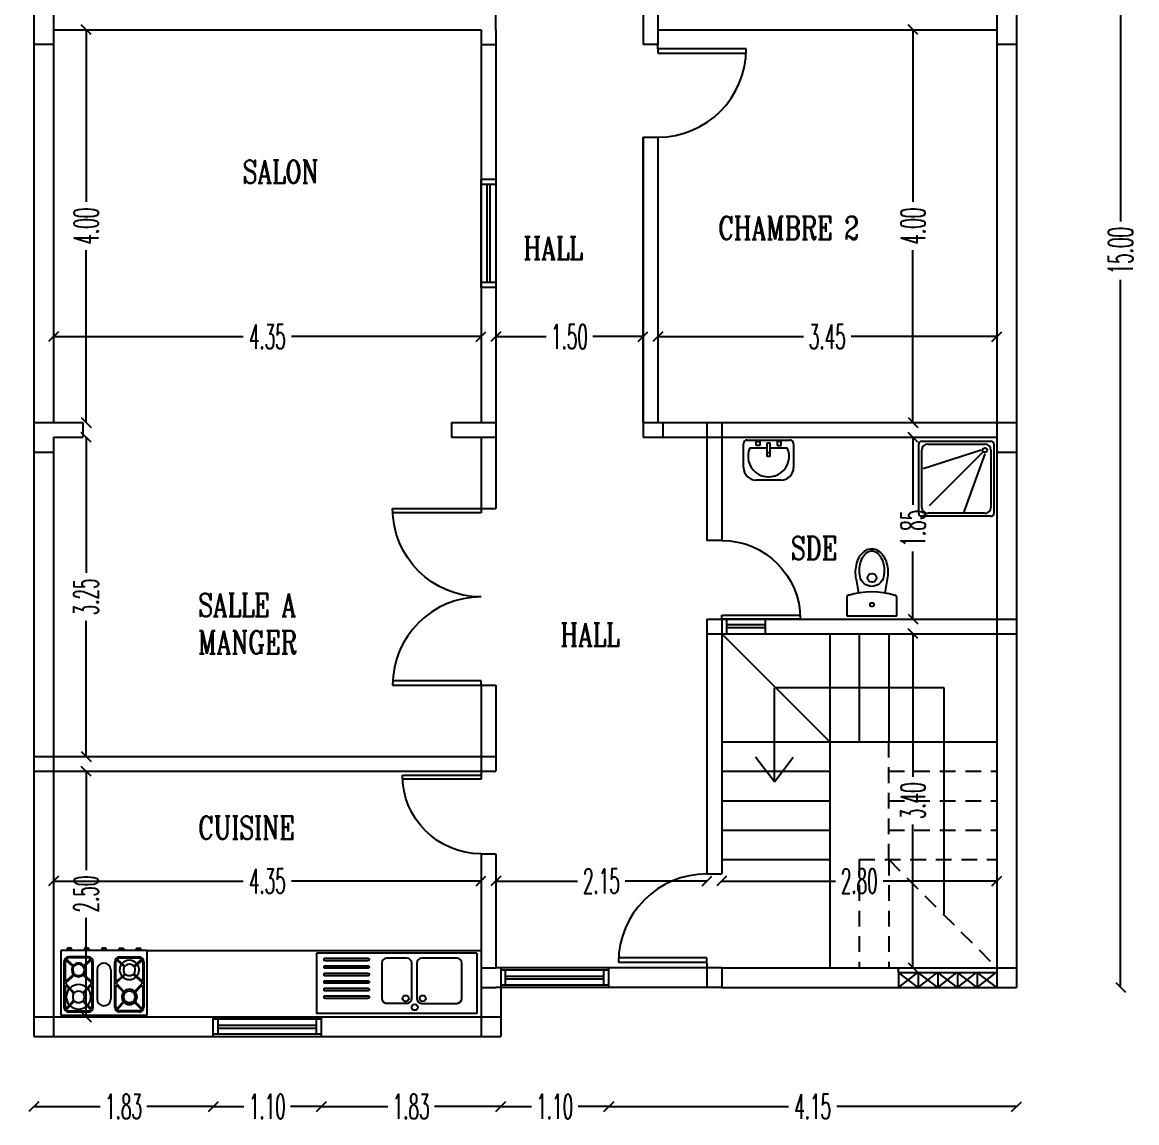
# Model space of a CAD drawing. Extents: x -110 to 3211, y -163 to 893.
# Drawn here: x 162.43 to 173.77, y 26.7 to 37.91 of the extents above; entities that cross this region are included whole.
import ezdxf

# ---------------------------------------------------------------- set-up
doc = ezdxf.new("R2010")
doc.units = 0
doc.header["$LTSCALE"] = 0.8
doc.header["$MEASUREMENT"] = 0
doc.linetypes.add('DASHED', pattern=[0.75, 0.5, -0.25])
doc.layers.get('0').update_dxf_attribs({"color": 5, "linetype": 'CONTINUOUS'})
doc.layers.get('DEFPOINTS').update_dxf_attribs({"linetype": 'CONTINUOUS'})
for name, color, linetype in [('DOOR', 3, 'CONTINUOUS'), ('DRAIN', 2, 'CONTINUOUS'), ('PIPE', 50, 'CONTINUOUS'), ('STR', 5, 'CONTINUOUS'), ('TEXT', 200, 'CONTINUOUS'), ('WALL', 6, 'CONTINUOUS'), ('WIN-PLN', 5, 'CONTINUOUS')]:
    doc.layers.add(name, color=color, linetype=linetype)
doc.styles.add('AYMAN-S', font='romant.shx', dxfattribs={"width": 0.7, "height": 0.15})
doc.styles.add('AYMOONY', font='romant.shx', dxfattribs={"width": 0.5})
doc.styles.add('ROMANT', font='ROMANC.SHX', dxfattribs={"width": 0.75})
doc.dimstyles.new('AYMAN-SIT', dxfattribs={"dimtxt": 0.25, "dimasz": 0.08, "dimexe": 0.18, "dimexo": 0.06, "dimgap": 0.05, "dimtad": 0, "dimzin": 1, "dimdsep": 46, "dimtxsty": 'AYMAN-S', "dimblk1": 'OBLIQUE', "dimblk2": 'OBLIQUE', "dimsah": 1, "dimcen": 0.09, "dimse1": 1, "dimse2": 1, "dimclrd": 256, "dimclre": 256, "dimclrt": 200, "dimadec": 0, "dimazin": 0, "dimtfac": 1, "dimtdec": 4, "dimtix": 1, "dimtmove": 0, "dimatfit": 3, "dimldrblk": 'OBLIQUE', "dimfxl": 1, "dimtolj": 1, "dimtzin": 0, "dimarcsym": 0})

# ---------------------------------------------------------------- blocks, each defined once
blk = doc.blocks.new('_OBLIQUE')
at = {"color": 0, "linetype": 'ByBlock'}
blk.add_line((-0.5, -0.5), (0.5, 0.5), dxfattribs=at)
blk = doc.blocks.new('*D141')
at = {"layer": 'DEFPOINTS', "color": 0, "ltscale": 0.8, "transparency": 16777216}
for p in [(162.746, 30.432), (167.097, 30.432), (162.746, 29.164)]:
    blk.add_point(p, dxfattribs=at)
at = {"layer": 'PIPE', "color": 7, "lineweight": -2, "ltscale": 0.8, "transparency": 16777216}
for p, q in [((162.746, 29.164), (164.675, 29.164)), ((167.097, 29.164), (165.168, 29.164))]:
    blk.add_line(p, q, dxfattribs=at)
at = {"layer": 'PIPE', "color": 7, "lineweight": -2, "ltscale": 0.8, "transparency": 16777216, "xscale": 0.1, "yscale": 0.1, "zscale": 0.1, "rotation": 180}
blk.add_blockref('_OBLIQUE', (162.746, 29.164), dxfattribs=at)
at = {"layer": 'PIPE', "color": 7, "lineweight": -2, "ltscale": 0.8, "transparency": 16777216, "xscale": 0.1, "yscale": 0.1, "zscale": 0.1}
blk.add_blockref('_OBLIQUE', (167.097, 29.164), dxfattribs=at)
at = {"layer": 'PIPE', "color": 7, "ltscale": 0.8, "transparency": 16777216, "insert": (164.922, 29.164), "char_height": 0.25, "attachment_point": 5, "style": 'AYMOONY'}
blk.add_mtext('\\A1;4.35', dxfattribs=at)
blk = doc.blocks.new('*D142')
at = {"layer": 'DEFPOINTS', "color": 0, "ltscale": 0.8, "transparency": 16777216}
for p in [(162.696, 30.282), (163.078, 30.282), (162.696, 27.782)]:
    blk.add_point(p, dxfattribs=at)
at = {"layer": 'PIPE', "color": 7, "lineweight": -2, "ltscale": 0.8, "transparency": 16777216}
for p, q in [((163.078, 30.282), (163.078, 29.276)), ((163.078, 27.782), (163.078, 28.789))]:
    blk.add_line(p, q, dxfattribs=at)
at = {"layer": 'PIPE', "color": 7, "lineweight": -2, "ltscale": 0.8, "transparency": 16777216, "xscale": 0.1, "yscale": 0.1, "zscale": 0.1}
for p, rotation in [((163.078, 30.282), 90), ((163.078, 27.782), 270)]:
    blk.add_blockref('_OBLIQUE', p, dxfattribs=dict(at, rotation=rotation))
at = {"layer": 'PIPE', "color": 7, "ltscale": 0.8, "transparency": 16777216, "insert": (163.078, 29.032), "char_height": 0.25, "attachment_point": 5, "rotation": 90, "style": 'AYMOONY'}
blk.add_mtext('\\A1;2.50', dxfattribs=at)
blk = doc.blocks.new('*D144')
at = {"layer": 'DEFPOINTS', "color": 0, "ltscale": 0.8, "transparency": 16777216}
for p in [(172.546, 43.695), (162.546, 29.257), (172.546, 29.257)]:
    blk.add_point(p, dxfattribs=at)
at = {"layer": 'PIPE', "color": 7, "lineweight": -2, "ltscale": 0.8, "transparency": 16777216}
for p, q in [((162.546, 43.695), (167.249, 43.695)), ((172.546, 43.695), (167.843, 43.695))]:
    blk.add_line(p, q, dxfattribs=at)
at = {"layer": 'PIPE', "color": 7, "lineweight": -2, "ltscale": 0.8, "transparency": 16777216, "xscale": 0.1, "yscale": 0.1, "zscale": 0.1, "rotation": 180}
blk.add_blockref('_OBLIQUE', (162.546, 43.695), dxfattribs=at)
at = {"layer": 'PIPE', "color": 7, "lineweight": -2, "ltscale": 0.8, "transparency": 16777216, "xscale": 0.1, "yscale": 0.1, "zscale": 0.1}
blk.add_blockref('_OBLIQUE', (172.546, 43.695), dxfattribs=at)
at = {"layer": 'PIPE', "color": 7, "ltscale": 0.8, "transparency": 16777216, "insert": (167.546, 43.695), "char_height": 0.25, "attachment_point": 5, "style": 'AYMOONY'}
blk.add_mtext('\\A1;10.00', dxfattribs=at)
blk = doc.blocks.new('D')
at = {"layer": 'DOOR', "color": 3}
for p, q in [((0, 1), (0, 0)), ((0.05, 0), (0.05, 0.999)), ((0, 0), (0.05, 0))]:
    blk.add_line(p, q, dxfattribs=at)
blk.add_arc((0, 0), 1, 0, 90, dxfattribs=at)
blk = doc.blocks.new('*D145')
at = {"layer": 'DEFPOINTS', "color": 0, "ltscale": 0.8, "transparency": 16777216}
for p in [(163.078, 37.832), (163.078, 37.832), (163.078, 33.832)]:
    blk.add_point(p, dxfattribs=at)
at = {"layer": 'PIPE', "color": 7, "lineweight": -2, "ltscale": 0.8, "transparency": 16777216}
for p, q in [((163.078, 37.832), (163.078, 36.079)), ((163.078, 33.832), (163.078, 35.586))]:
    blk.add_line(p, q, dxfattribs=at)
at = {"layer": 'PIPE', "color": 7, "lineweight": -2, "ltscale": 0.8, "transparency": 16777216, "xscale": 0.1, "yscale": 0.1, "zscale": 0.1}
for p, rotation in [((163.078, 37.832), 90), ((163.078, 33.832), 270)]:
    blk.add_blockref('_OBLIQUE', p, dxfattribs=dict(at, rotation=rotation))
at = {"layer": 'PIPE', "color": 7, "ltscale": 0.8, "transparency": 16777216, "insert": (163.078, 35.832), "char_height": 0.25, "attachment_point": 5, "rotation": 90, "style": 'AYMOONY'}
blk.add_mtext('\\A1;4.00', dxfattribs=at)
blk = doc.blocks.new('*D146')
at = {"layer": 'DEFPOINTS', "color": 0, "ltscale": 0.8, "transparency": 16777216}
for p in [(168.896, 35.085), (172.346, 35.085), (172.346, 34.707)]:
    blk.add_point(p, dxfattribs=at)
at = {"layer": 'PIPE', "color": 7, "lineweight": -2, "ltscale": 0.8, "transparency": 16777216}
for p, q in [((168.896, 34.707), (170.378, 34.707)), ((172.346, 34.707), (170.865, 34.707))]:
    blk.add_line(p, q, dxfattribs=at)
at = {"layer": 'PIPE', "color": 7, "lineweight": -2, "ltscale": 0.8, "transparency": 16777216, "xscale": 0.1, "yscale": 0.1, "zscale": 0.1, "rotation": 180}
blk.add_blockref('_OBLIQUE', (168.896, 34.707), dxfattribs=at)
at = {"layer": 'PIPE', "color": 7, "lineweight": -2, "ltscale": 0.8, "transparency": 16777216, "xscale": 0.1, "yscale": 0.1, "zscale": 0.1}
blk.add_blockref('_OBLIQUE', (172.346, 34.707), dxfattribs=at)
at = {"layer": 'PIPE', "color": 7, "ltscale": 0.8, "transparency": 16777216, "insert": (170.621, 34.707), "char_height": 0.25, "attachment_point": 5, "style": 'AYMOONY'}
blk.add_mtext('\\A1;3.45', dxfattribs=at)
blk = doc.blocks.new('*D147')
at = {"layer": 'DEFPOINTS', "color": 0, "ltscale": 0.8, "transparency": 16777216}
for p in [(171.493, 37.832), (172.346, 37.832), (172.396, 33.832)]:
    blk.add_point(p, dxfattribs=at)
at = {"layer": 'PIPE', "color": 7, "lineweight": -2, "ltscale": 0.8, "transparency": 16777216}
for p, q in [((171.493, 37.832), (171.493, 36.079)), ((171.493, 33.832), (171.493, 35.586))]:
    blk.add_line(p, q, dxfattribs=at)
at = {"layer": 'PIPE', "color": 7, "lineweight": -2, "ltscale": 0.8, "transparency": 16777216, "xscale": 0.1, "yscale": 0.1, "zscale": 0.1}
for p, rotation in [((171.493, 37.832), 90), ((171.493, 33.832), 270)]:
    blk.add_blockref('_OBLIQUE', p, dxfattribs=dict(at, rotation=rotation))
at = {"layer": 'PIPE', "color": 7, "ltscale": 0.8, "transparency": 16777216, "insert": (171.493, 35.832), "char_height": 0.25, "attachment_point": 5, "rotation": 90, "style": 'AYMOONY'}
blk.add_mtext('\\A1;4.00', dxfattribs=at)
blk = doc.blocks.new('*D149')
at = {"layer": 'DEFPOINTS', "color": 0, "ltscale": 0.8, "transparency": 16777216}
for p in [(167.247, 34.707), (167.247, 34.707), (168.746, 34.707)]:
    blk.add_point(p, dxfattribs=at)
at = {"layer": 'PIPE', "color": 7, "lineweight": -2, "ltscale": 0.8, "transparency": 16777216}
for p, q in [((167.247, 34.707), (167.759, 34.707)), ((168.746, 34.707), (168.234, 34.707))]:
    blk.add_line(p, q, dxfattribs=at)
at = {"layer": 'PIPE', "color": 7, "lineweight": -2, "ltscale": 0.8, "transparency": 16777216, "xscale": 0.1, "yscale": 0.1, "zscale": 0.1, "rotation": 180}
blk.add_blockref('_OBLIQUE', (167.247, 34.707), dxfattribs=at)
at = {"layer": 'PIPE', "color": 7, "lineweight": -2, "ltscale": 0.8, "transparency": 16777216, "xscale": 0.1, "yscale": 0.1, "zscale": 0.1}
blk.add_blockref('_OBLIQUE', (168.746, 34.707), dxfattribs=at)
at = {"layer": 'PIPE', "color": 7, "ltscale": 0.8, "transparency": 16777216, "insert": (167.997, 34.707), "char_height": 0.25, "attachment_point": 5, "style": 'AYMOONY'}
blk.add_mtext('\\A1;1.50', dxfattribs=at)
blk = doc.blocks.new('*D151')
at = {"layer": 'DEFPOINTS', "color": 0, "ltscale": 0.8, "transparency": 16777216}
for p in [(162.746, 34.707), (162.746, 34.707), (167.097, 34.707)]:
    blk.add_point(p, dxfattribs=at)
at = {"layer": 'PIPE', "color": 7, "lineweight": -2, "ltscale": 0.8, "transparency": 16777216}
for p, q in [((162.746, 34.707), (164.675, 34.707)), ((167.097, 34.707), (165.168, 34.707))]:
    blk.add_line(p, q, dxfattribs=at)
at = {"layer": 'PIPE', "color": 7, "lineweight": -2, "ltscale": 0.8, "transparency": 16777216, "xscale": 0.1, "yscale": 0.1, "zscale": 0.1, "rotation": 180}
blk.add_blockref('_OBLIQUE', (162.746, 34.707), dxfattribs=at)
at = {"layer": 'PIPE', "color": 7, "lineweight": -2, "ltscale": 0.8, "transparency": 16777216, "xscale": 0.1, "yscale": 0.1, "zscale": 0.1}
blk.add_blockref('_OBLIQUE', (167.097, 34.707), dxfattribs=at)
at = {"layer": 'PIPE', "color": 7, "ltscale": 0.8, "transparency": 16777216, "insert": (164.922, 34.707), "char_height": 0.25, "attachment_point": 5, "style": 'AYMOONY'}
blk.add_mtext('\\A1;4.35', dxfattribs=at)
blk = doc.blocks.new('*D152')
at = {"layer": 'DEFPOINTS', "color": 0, "ltscale": 0.8, "transparency": 16777216}
for p in [(171.48, 33.682), (171.493, 31.832), (171.541, 31.832)]:
    blk.add_point(p, dxfattribs=at)
at = {"layer": 'PIPE', "color": 7, "lineweight": -2, "ltscale": 0.8, "transparency": 16777216}
for p, q in [((171.493, 33.682), (171.493, 32.995)), ((171.493, 31.832), (171.493, 32.52))]:
    blk.add_line(p, q, dxfattribs=at)
at = {"layer": 'PIPE', "color": 7, "lineweight": -2, "ltscale": 0.8, "transparency": 16777216, "xscale": 0.1, "yscale": 0.1, "zscale": 0.1}
for p, rotation in [((171.493, 33.682), 90), ((171.493, 31.832), 270)]:
    blk.add_blockref('_OBLIQUE', p, dxfattribs=dict(at, rotation=rotation))
at = {"layer": 'PIPE', "color": 7, "ltscale": 0.8, "transparency": 16777216, "insert": (171.493, 32.757), "char_height": 0.25, "attachment_point": 5, "rotation": 90, "style": 'AYMOONY'}
blk.add_mtext('\\A1;1.85', dxfattribs=at)
blk = doc.blocks.new('*D153')
at = {"layer": 'DEFPOINTS', "color": 0, "ltscale": 0.8, "transparency": 16777216}
for p in [(167.247, 29.164), (169.396, 29.164), (169.396, 29.164)]:
    blk.add_point(p, dxfattribs=at)
at = {"layer": 'PIPE', "color": 7, "lineweight": -2, "ltscale": 0.8, "transparency": 16777216}
for p, q in [((167.247, 29.164), (168.078, 29.164)), ((169.396, 29.164), (168.565, 29.164))]:
    blk.add_line(p, q, dxfattribs=at)
at = {"layer": 'PIPE', "color": 7, "lineweight": -2, "ltscale": 0.8, "transparency": 16777216, "xscale": 0.1, "yscale": 0.1, "zscale": 0.1, "rotation": 180}
blk.add_blockref('_OBLIQUE', (167.247, 29.164), dxfattribs=at)
at = {"layer": 'PIPE', "color": 7, "lineweight": -2, "ltscale": 0.8, "transparency": 16777216, "xscale": 0.1, "yscale": 0.1, "zscale": 0.1}
blk.add_blockref('_OBLIQUE', (169.396, 29.164), dxfattribs=at)
at = {"layer": 'PIPE', "color": 7, "ltscale": 0.8, "transparency": 16777216, "insert": (168.322, 29.164), "char_height": 0.25, "attachment_point": 5, "style": 'AYMOONY'}
blk.add_mtext('\\A1;2.15', dxfattribs=at)
blk = doc.blocks.new('*D155')
at = {"layer": 'DEFPOINTS', "color": 0, "ltscale": 0.8, "transparency": 16777216}
for p in [(162.746, 33.682), (162.746, 30.432), (163.078, 30.432)]:
    blk.add_point(p, dxfattribs=at)
at = {"layer": 'PIPE', "color": 7, "lineweight": -2, "ltscale": 0.8, "transparency": 16777216}
for p, q in [((163.078, 33.682), (163.078, 32.301)), ((163.078, 30.432), (163.078, 31.814))]:
    blk.add_line(p, q, dxfattribs=at)
at = {"layer": 'PIPE', "color": 7, "lineweight": -2, "ltscale": 0.8, "transparency": 16777216, "xscale": 0.1, "yscale": 0.1, "zscale": 0.1}
for p, rotation in [((163.078, 33.682), 90), ((163.078, 30.432), 270)]:
    blk.add_blockref('_OBLIQUE', p, dxfattribs=dict(at, rotation=rotation))
at = {"layer": 'PIPE', "color": 7, "ltscale": 0.8, "transparency": 16777216, "insert": (163.078, 32.057), "char_height": 0.25, "attachment_point": 5, "rotation": 90, "style": 'AYMOONY'}
blk.add_mtext('\\A1;3.25', dxfattribs=at)
blk = doc.blocks.new('*D156')
at = {"layer": 'DEFPOINTS', "color": 0, "ltscale": 0.8, "transparency": 16777216}
for p in [(171.246, 31.682), (171.493, 31.682), (171.246, 28.282)]:
    blk.add_point(p, dxfattribs=at)
at = {"layer": 'PIPE', "color": 7, "lineweight": -2, "ltscale": 0.8, "transparency": 16777216}
for p, q in [((171.493, 31.682), (171.493, 30.226)), ((171.493, 28.282), (171.493, 29.739))]:
    blk.add_line(p, q, dxfattribs=at)
at = {"layer": 'PIPE', "color": 7, "lineweight": -2, "ltscale": 0.8, "transparency": 16777216, "xscale": 0.1, "yscale": 0.1, "zscale": 0.1}
for p, rotation in [((171.493, 31.682), 90), ((171.493, 28.282), 270)]:
    blk.add_blockref('_OBLIQUE', p, dxfattribs=dict(at, rotation=rotation))
at = {"layer": 'PIPE', "color": 7, "ltscale": 0.8, "transparency": 16777216, "insert": (171.493, 29.982), "char_height": 0.25, "attachment_point": 5, "rotation": 90, "style": 'AYMOONY'}
blk.add_mtext('\\A1;3.40', dxfattribs=at)
blk = doc.blocks.new('*D157')
at = {"layer": 'DEFPOINTS', "color": 0, "ltscale": 0.8, "transparency": 16777216}
for p in [(169.546, 29.237), (172.346, 29.237), (172.346, 29.164)]:
    blk.add_point(p, dxfattribs=at)
at = {"layer": 'PIPE', "color": 7, "lineweight": -2, "ltscale": 0.8, "transparency": 16777216}
for p, q in [((169.546, 29.164), (170.703, 29.164)), ((172.346, 29.164), (171.19, 29.164))]:
    blk.add_line(p, q, dxfattribs=at)
at = {"layer": 'PIPE', "color": 7, "lineweight": -2, "ltscale": 0.8, "transparency": 16777216, "xscale": 0.1, "yscale": 0.1, "zscale": 0.1, "rotation": 180}
blk.add_blockref('_OBLIQUE', (169.546, 29.164), dxfattribs=at)
at = {"layer": 'PIPE', "color": 7, "lineweight": -2, "ltscale": 0.8, "transparency": 16777216, "xscale": 0.1, "yscale": 0.1, "zscale": 0.1}
blk.add_blockref('_OBLIQUE', (172.346, 29.164), dxfattribs=at)
at = {"layer": 'PIPE', "color": 7, "ltscale": 0.8, "transparency": 16777216, "insert": (170.946, 29.164), "char_height": 0.25, "attachment_point": 5, "style": 'AYMOONY'}
blk.add_mtext('\\A1;2.80', dxfattribs=at)
blk = doc.blocks.new('*D159')
at = {"layer": 'DEFPOINTS', "color": 0, "ltscale": 0.8, "transparency": 16777216}
for p in [(162.546, 27.582), (164.372, 27.582), (164.372, 26.868)]:
    blk.add_point(p, dxfattribs=at)
at = {"layer": 'PIPE', "color": 7, "lineweight": -2, "ltscale": 0.8, "transparency": 16777216}
for p, q in [((162.546, 26.868), (163.222, 26.868)), ((164.372, 26.868), (163.697, 26.868))]:
    blk.add_line(p, q, dxfattribs=at)
at = {"layer": 'PIPE', "color": 7, "lineweight": -2, "ltscale": 0.8, "transparency": 16777216, "xscale": 0.1, "yscale": 0.1, "zscale": 0.1, "rotation": 180}
blk.add_blockref('_OBLIQUE', (162.546, 26.868), dxfattribs=at)
at = {"layer": 'PIPE', "color": 7, "lineweight": -2, "ltscale": 0.8, "transparency": 16777216, "xscale": 0.1, "yscale": 0.1, "zscale": 0.1}
blk.add_blockref('_OBLIQUE', (164.372, 26.868), dxfattribs=at)
at = {"layer": 'PIPE', "color": 7, "ltscale": 0.8, "transparency": 16777216, "insert": (163.459, 26.868), "char_height": 0.25, "attachment_point": 5, "style": 'AYMOONY'}
blk.add_mtext('\\A1;1.83', dxfattribs=at)
blk = doc.blocks.new('*D160')
at = {"layer": 'DEFPOINTS', "color": 0, "ltscale": 0.8, "transparency": 16777216}
for p in [(164.372, 27.582), (165.472, 27.582), (165.472, 26.868)]:
    blk.add_point(p, dxfattribs=at)
at = {"layer": 'PIPE', "color": 7, "lineweight": -2, "ltscale": 0.8, "transparency": 16777216}
for p, q in [((164.372, 26.868), (164.684, 26.868)), ((165.472, 26.868), (165.159, 26.868))]:
    blk.add_line(p, q, dxfattribs=at)
at = {"layer": 'PIPE', "color": 7, "lineweight": -2, "ltscale": 0.8, "transparency": 16777216, "xscale": 0.1, "yscale": 0.1, "zscale": 0.1, "rotation": 180}
blk.add_blockref('_OBLIQUE', (164.372, 26.868), dxfattribs=at)
at = {"layer": 'PIPE', "color": 7, "lineweight": -2, "ltscale": 0.8, "transparency": 16777216, "xscale": 0.1, "yscale": 0.1, "zscale": 0.1}
blk.add_blockref('_OBLIQUE', (165.472, 26.868), dxfattribs=at)
at = {"layer": 'PIPE', "color": 7, "ltscale": 0.8, "transparency": 16777216, "insert": (164.922, 26.868), "char_height": 0.25, "attachment_point": 5, "style": 'AYMOONY'}
blk.add_mtext('\\A1;1.10', dxfattribs=at)
blk = doc.blocks.new('*D161')
at = {"layer": 'DEFPOINTS', "color": 0, "ltscale": 0.8, "transparency": 16777216}
for p in [(165.472, 27.582), (167.297, 27.582), (167.297, 26.868)]:
    blk.add_point(p, dxfattribs=at)
at = {"layer": 'PIPE', "color": 7, "lineweight": -2, "ltscale": 0.8, "transparency": 16777216}
for p, q in [((165.472, 26.868), (166.147, 26.868)), ((167.297, 26.868), (166.622, 26.868))]:
    blk.add_line(p, q, dxfattribs=at)
at = {"layer": 'PIPE', "color": 7, "lineweight": -2, "ltscale": 0.8, "transparency": 16777216, "xscale": 0.1, "yscale": 0.1, "zscale": 0.1, "rotation": 180}
blk.add_blockref('_OBLIQUE', (165.472, 26.868), dxfattribs=at)
at = {"layer": 'PIPE', "color": 7, "lineweight": -2, "ltscale": 0.8, "transparency": 16777216, "xscale": 0.1, "yscale": 0.1, "zscale": 0.1}
blk.add_blockref('_OBLIQUE', (167.297, 26.868), dxfattribs=at)
at = {"layer": 'PIPE', "color": 7, "ltscale": 0.8, "transparency": 16777216, "insert": (166.385, 26.868), "char_height": 0.25, "attachment_point": 5, "style": 'AYMOONY'}
blk.add_mtext('\\A1;1.83', dxfattribs=at)
blk = doc.blocks.new('*D162')
at = {"layer": 'DEFPOINTS', "color": 0, "ltscale": 0.8, "transparency": 16777216}
for p in [(168.397, 28.082), (167.297, 27.582), (168.397, 26.868)]:
    blk.add_point(p, dxfattribs=at)
at = {"layer": 'PIPE', "color": 7, "lineweight": -2, "ltscale": 0.8, "transparency": 16777216}
for p, q in [((167.297, 26.868), (167.61, 26.868)), ((168.397, 26.868), (168.085, 26.868))]:
    blk.add_line(p, q, dxfattribs=at)
at = {"layer": 'PIPE', "color": 7, "lineweight": -2, "ltscale": 0.8, "transparency": 16777216, "xscale": 0.1, "yscale": 0.1, "zscale": 0.1, "rotation": 180}
blk.add_blockref('_OBLIQUE', (167.297, 26.868), dxfattribs=at)
at = {"layer": 'PIPE', "color": 7, "lineweight": -2, "ltscale": 0.8, "transparency": 16777216, "xscale": 0.1, "yscale": 0.1, "zscale": 0.1}
blk.add_blockref('_OBLIQUE', (168.397, 26.868), dxfattribs=at)
at = {"layer": 'PIPE', "color": 7, "ltscale": 0.8, "transparency": 16777216, "insert": (167.847, 26.868), "char_height": 0.25, "attachment_point": 5, "style": 'AYMOONY'}
blk.add_mtext('\\A1;1.10', dxfattribs=at)
blk = doc.blocks.new('*D163')
at = {"layer": 'DEFPOINTS', "color": 0, "ltscale": 0.8, "transparency": 16777216}
for p in [(168.397, 28.082), (172.546, 28.082), (172.546, 26.868)]:
    blk.add_point(p, dxfattribs=at)
at = {"layer": 'PIPE', "color": 7, "lineweight": -2, "ltscale": 0.8, "transparency": 16777216}
for p, q in [((168.397, 26.868), (170.225, 26.868)), ((172.546, 26.868), (170.718, 26.868))]:
    blk.add_line(p, q, dxfattribs=at)
at = {"layer": 'PIPE', "color": 7, "lineweight": -2, "ltscale": 0.8, "transparency": 16777216, "xscale": 0.1, "yscale": 0.1, "zscale": 0.1, "rotation": 180}
blk.add_blockref('_OBLIQUE', (168.397, 26.868), dxfattribs=at)
at = {"layer": 'PIPE', "color": 7, "lineweight": -2, "ltscale": 0.8, "transparency": 16777216, "xscale": 0.1, "yscale": 0.1, "zscale": 0.1}
blk.add_blockref('_OBLIQUE', (172.546, 26.868), dxfattribs=at)
at = {"layer": 'PIPE', "color": 7, "ltscale": 0.8, "transparency": 16777216, "insert": (170.472, 26.868), "char_height": 0.25, "attachment_point": 5, "style": 'AYMOONY'}
blk.add_mtext('\\A1;4.15', dxfattribs=at)
blk = doc.blocks.new('*D198')
at = {"layer": 'DEFPOINTS', "color": 0, "ltscale": 0.8, "transparency": 16777216}
for p in [(161.722, 43.082), (162.546, 43.082), (162.546, 27.582)]:
    blk.add_point(p, dxfattribs=at)
at = {"layer": 'PIPE', "color": 7, "lineweight": -2, "ltscale": 0.8, "transparency": 16777216}
for p, q in [((161.722, 43.082), (161.722, 35.629)), ((161.722, 27.582), (161.722, 35.035))]:
    blk.add_line(p, q, dxfattribs=at)
at = {"layer": 'PIPE', "color": 7, "lineweight": -2, "ltscale": 0.8, "transparency": 16777216, "xscale": 0.1, "yscale": 0.1, "zscale": 0.1}
for p, rotation in [((161.722, 43.082), 90), ((161.722, 27.582), 270)]:
    blk.add_blockref('_OBLIQUE', p, dxfattribs=dict(at, rotation=rotation))
at = {"layer": 'PIPE', "color": 7, "ltscale": 0.8, "transparency": 16777216, "insert": (161.722, 35.332), "char_height": 0.25, "attachment_point": 5, "rotation": 90, "style": 'AYMOONY'}
blk.add_mtext('\\A1;15.50', dxfattribs=at)
blk = doc.blocks.new('*D199')
at = {"layer": 'DEFPOINTS', "color": 0, "ltscale": 0.8, "transparency": 16777216}
for p in [(172.546, 43.082), (172.546, 28.082), (173.606, 28.082)]:
    blk.add_point(p, dxfattribs=at)
at = {"layer": 'PIPE', "color": 7, "lineweight": -2, "ltscale": 0.8, "transparency": 16777216}
for p, q in [((173.606, 43.082), (173.606, 35.879)), ((173.606, 28.082), (173.606, 35.285))]:
    blk.add_line(p, q, dxfattribs=at)
at = {"layer": 'PIPE', "color": 7, "lineweight": -2, "ltscale": 0.8, "transparency": 16777216, "xscale": 0.1, "yscale": 0.1, "zscale": 0.1}
for p, rotation in [((173.606, 43.082), 90), ((173.606, 28.082), 270)]:
    blk.add_blockref('_OBLIQUE', p, dxfattribs=dict(at, rotation=rotation))
at = {"layer": 'PIPE', "color": 7, "ltscale": 0.8, "transparency": 16777216, "insert": (173.606, 35.582), "char_height": 0.25, "attachment_point": 5, "rotation": 90, "style": 'AYMOONY'}
blk.add_mtext('\\A1;15.00', dxfattribs=at)

msp = doc.modelspace()

# ---------------------------------------------------------------- linework, layer by layer
for p, q in [((169.768, 33.374), (169.768, 33.616)), ((169.806, 33.654), (170.24, 33.654)), ((169.832, 33.574), (170.01, 33.574)), ((169.896, 33.6), (169.896, 33.638)), ((169.896, 33.638), (169.934, 33.638)), ((169.934, 33.6), (169.896, 33.6)), ((169.934, 33.638), (169.934, 33.6)), ((170.01, 33.625), (170.036, 33.625)), ((170.01, 33.485), (170.01, 33.625)), ((170.036, 33.625), (170.036, 33.485)), ((170.036, 33.574), (170.214, 33.574)), ((170.151, 33.638), (170.112, 33.638)), ((170.112, 33.638), (170.112, 33.6)), ((170.112, 33.6), (170.151, 33.6)), ((170.151, 33.6), (170.151, 33.638)), ((170.278, 33.616), (170.278, 33.374)), ((171.552, 32.908), (171.552, 33.612)), ((171.582, 33.643), (172.286, 33.643)), ((171.643, 33.612), (172.225, 33.612)), ((172.317, 33.612), (172.317, 32.908)), ((170.036, 33.523), (170.01, 33.523)), ((170.036, 33.485), (170.01, 33.485)), ((171.582, 32.969), (171.582, 33.551)), ((172.187, 33.551), (171.597, 33.36)), ((172.202, 33.528), (171.659, 32.985)), ((172.225, 33.513), (172.011, 32.923)), ((172.286, 33.551), (172.286, 32.969)), ((170.151, 33.246), (169.896, 33.246)), ((172.225, 32.908), (171.643, 32.908)), ((172.286, 32.878), (171.582, 32.878)), ((170.916, 32.238), (170.94, 32.096)), ((171.232, 32.238), (171.208, 32.096)), ((170.819, 32.055), (170.819, 31.863)), ((171.329, 31.863), (171.329, 32.055)), ((170.819, 31.863), (171.329, 31.863)), ((162.819, 28.458), (162.819, 27.798)), ((163.699, 28.458), (162.819, 28.458)), ((162.885, 28.361), (162.949, 28.305)), ((163.11, 28.381), (162.892, 28.381)), ((163.1, 28.392), (162.902, 28.392)), ((163.053, 28.305), (163.117, 28.361)), ((163.466, 28.305), (163.402, 28.361)), ((163.409, 28.381), (163.627, 28.381)), ((163.419, 28.392), (163.617, 28.392)), ((163.634, 28.361), (163.57, 28.305)), ((163.699, 28.458), (167.097, 28.458)), ((163.699, 27.798), (163.699, 28.458)), ((167.055, 28.429), (165.423, 28.429)), ((165.423, 28.429), (165.423, 27.817)), ((166.341, 28.378), (166.137, 28.378)), ((166.851, 28.378), (166.494, 28.378)), ((167.055, 28.429), (167.055, 27.817)), ((162.852, 28.342), (162.852, 27.88)), ((162.863, 28.341), (162.863, 28.163)), ((162.882, 28.35), (162.944, 28.295)), ((163.051, 28.289), (163.12, 28.35)), ((163.138, 28.163), (163.138, 28.341)), ((163.149, 27.88), (163.149, 28.342)), ((163.19, 28.26), (163.19, 27.963)), ((163.329, 28.26), (163.329, 27.963)), ((163.369, 27.88), (163.369, 28.342)), ((163.38, 28.163), (163.38, 28.341)), ((163.461, 28.295), (163.399, 28.35)), ((163.637, 28.35), (163.575, 28.295)), ((163.655, 28.341), (163.655, 28.163)), ((163.666, 28.342), (163.666, 27.88)), ((166.086, 28.327), (166.086, 27.97)), ((166.392, 27.97), (166.392, 28.327)), ((166.443, 28.327), (166.443, 27.97)), ((166.902, 27.97), (166.902, 28.327)), ((162.958, 28.208), (162.874, 28.134)), ((162.949, 28.214), (162.882, 28.155)), ((163.128, 28.134), (163.043, 28.208)), ((163.12, 28.155), (163.053, 28.214)), ((163.391, 28.134), (163.475, 28.208)), ((163.399, 28.155), (163.466, 28.214)), ((163.56, 28.208), (163.645, 28.134)), ((163.57, 28.214), (163.637, 28.155)), ((162.863, 28.085), (162.863, 27.885)), ((162.873, 28.118), (162.953, 28.034)), ((162.882, 28.092), (162.947, 28.025)), ((163.048, 28.034), (163.129, 28.118)), ((163.055, 28.025), (163.119, 28.092)), ((163.138, 27.885), (163.138, 28.085)), ((163.38, 27.885), (163.38, 28.085)), ((163.47, 28.034), (163.39, 28.118)), ((163.464, 28.025), (163.399, 28.092)), ((163.646, 28.118), (163.565, 28.034)), ((163.636, 28.092), (163.572, 28.025)), ((163.655, 28.085), (163.655, 27.885)), ((162.953, 27.935), (162.881, 27.86)), ((162.947, 27.945), (162.882, 27.877)), ((163.12, 27.86), (163.048, 27.935)), ((163.119, 27.877), (163.055, 27.945)), ((163.399, 27.877), (163.464, 27.945)), ((163.4, 27.862), (163.47, 27.935)), ((163.565, 27.935), (163.635, 27.862)), ((163.572, 27.945), (163.636, 27.877)), ((166.341, 27.919), (166.137, 27.919)), ((166.494, 27.919), (166.851, 27.919)), ((162.819, 27.798), (163.699, 27.798)), ((162.889, 27.842), (163.112, 27.842)), ((162.902, 27.831), (163.1, 27.831)), ((163.617, 27.842), (163.419, 27.842)), ((163.617, 27.831), (163.419, 27.831)), ((167.055, 27.817), (165.423, 27.817))]:
    msp.add_line(p, q)
for points in [[(170.916, 32.238, -0.118499), (170.922, 32.402, -0.081032), (170.957, 32.477, -0.107012), (171.014, 32.531, -0.137195), (171.074, 32.548, -0.137195), (171.133, 32.531, -0.107012), (171.19, 32.477, -0.081032), (171.225, 32.402, -0.118499), (171.232, 32.238, -0.069003)], [(162.929, 28.463), (162.929, 28.474, 0.414214), (162.924, 28.48), (162.891, 28.48, 0.414214), (162.885, 28.474), (162.885, 28.463)], [(163.105, 28.463), (163.105, 28.474, 0.414214), (163.1, 28.48), (163.067, 28.48, 0.414214), (163.061, 28.474), (163.061, 28.463)], [(163.281, 28.463), (163.281, 28.474, 0.414214), (163.276, 28.48), (163.243, 28.48, 0.414214), (163.237, 28.474), (163.237, 28.463)], [(163.413, 28.463), (163.413, 28.474, -0.414214), (163.419, 28.48), (163.452, 28.48, -0.414214), (163.457, 28.474), (163.457, 28.463)], [(163.589, 28.463), (163.589, 28.474, -0.414214), (163.595, 28.48), (163.628, 28.48, -0.414214), (163.633, 28.474), (163.633, 28.463)]]:
    msp.add_lwpolyline(points, format="xyb")
for points in [[(170.954, 32.263, -0.118499), (170.96, 32.409, -0.081032), (170.99, 32.472, -0.107012), (171.035, 32.515, -0.137195), (171.074, 32.526, -0.137195), (171.113, 32.515, -0.107012), (171.158, 32.472, -0.081032), (171.188, 32.409, -0.118499), (171.194, 32.263, -0.820787)], [(165.509, 28.353, -0.414214), (165.499, 28.363), (165.499, 28.368, -0.414214), (165.509, 28.378), (165.948, 28.378, -0.414214), (165.958, 28.368), (165.958, 28.363, -0.414214), (165.948, 28.353)], [(165.509, 28.276, -0.414214), (165.499, 28.287), (165.499, 28.292, -0.414214), (165.509, 28.302), (165.948, 28.302, -0.414214), (165.958, 28.292), (165.958, 28.287, -0.414214), (165.948, 28.276)], [(165.509, 28.2, -0.414214), (165.499, 28.21), (165.499, 28.215, -0.414214), (165.509, 28.225), (165.948, 28.225, -0.414214), (165.958, 28.215), (165.958, 28.21, -0.414214), (165.948, 28.2)], [(165.509, 28.123, -0.414214), (165.499, 28.134), (165.499, 28.139, -0.414214), (165.509, 28.149), (165.948, 28.149, -0.414214), (165.958, 28.139), (165.958, 28.134, -0.414214), (165.948, 28.123)], [(165.509, 28.047, -0.414214), (165.499, 28.057), (165.499, 28.062, -0.414214), (165.509, 28.072), (165.948, 28.072, -0.414214), (165.958, 28.062), (165.958, 28.057, -0.414214), (165.948, 28.047)], [(165.509, 27.97, -0.414214), (165.499, 27.981), (165.499, 27.986, -0.414214), (165.509, 27.996), (165.948, 27.996, -0.414214), (165.958, 27.986), (165.958, 27.981, -0.414214), (165.948, 27.97)]]:
    msp.add_lwpolyline(points, format="xyb", close=True)
for points in [[(162.885, 28.463), (162.929, 28.463)], [(162.896, 28.463), (162.896, 28.458)], [(162.918, 28.463), (162.918, 28.458)], [(163.061, 28.463), (163.105, 28.463)], [(163.072, 28.463), (163.072, 28.458)], [(163.094, 28.463), (163.094, 28.458)], [(163.237, 28.463), (163.281, 28.463)], [(163.248, 28.463), (163.248, 28.458)], [(163.27, 28.463), (163.27, 28.458)], [(163.457, 28.463), (163.413, 28.463)], [(163.424, 28.463), (163.424, 28.458)], [(163.446, 28.463), (163.446, 28.458)], [(163.633, 28.463), (163.589, 28.463)], [(163.6, 28.463), (163.6, 28.458)], [(163.622, 28.463), (163.622, 28.458)]]:
    msp.add_lwpolyline(points)
for centre, radius in [((172.225, 33.551), 0.023), ((171.076, 32.251), 0.045), ((171.076, 31.978), 0.02), ((166.33, 27.97), 0.0306), ((166.422, 27.879), 0.0306), ((166.504, 27.97), 0.0306)]:
    msp.add_circle(centre, radius)
for centre, radius, start, end in [((169.806, 33.616), 0.0382, 90, 180), ((170.023, 33.489), 0.209, 156.067, 23.933), ((170.24, 33.616), 0.0382, 0, 90), ((171.582, 33.612), 0.0306, 90, 180), ((171.643, 33.551), 0.0612, 90, 180), ((172.225, 33.551), 0.0612, 0, 90), ((172.286, 33.612), 0.0306, 0, 90), ((169.896, 33.374), 0.127, 180, 270), ((170.151, 33.374), 0.127, 270, 0), ((171.582, 32.908), 0.0306, 180, 270), ((171.643, 32.969), 0.0612, 180, 270), ((172.225, 32.969), 0.0612, 270, 0), ((172.286, 32.908), 0.0306, 270, 0), ((171.074, 31.32), 0.789, 72.57, 107.4367), ((170.837, 32.055), 0.0185, 90.0033, 180.0033), ((171.31, 32.055), 0.0185, 0.0033, 90.0033), ((162.902, 28.342), 0.0495, 90, 180), ((162.892, 28.37), 0.011, 90, 228.7535), ((163.1, 28.342), 0.0495, 0, 90), ((163.11, 28.37), 0.011, 311.2465, 90), ((163.419, 28.342), 0.0495, 90, 180), ((163.409, 28.37), 0.011, 90, 228.7535), ((163.518, 28.26), 0.099, 41.2465, 138.7535), ((163.617, 28.342), 0.0495, 0, 90), ((163.627, 28.37), 0.011, 311.2465, 90), ((166.137, 28.327), 0.051, 90, 180), ((166.341, 28.327), 0.051, 0, 90), ((166.494, 28.327), 0.051, 90, 180), ((166.851, 28.327), 0.051, 0, 90), ((162.874, 28.341), 0.011, 48.7535, 180), ((163.001, 28.26), 0.0696, 147.851, 221.2465), ((163.001, 28.26), 0.0588, 157.137, 212.1738), ((162.936, 28.287), 0.011, 337.137, 48.7535), ((163.001, 28.26), 0.0696, 41.2465, 138.7535), ((162.956, 28.313), 0.011, 228.7535, 309.6808), ((163.001, 28.26), 0.0588, 50.3192, 129.6808), ((163.045, 28.313), 0.011, 230.3192, 311.2465), ((163.001, 28.26), 0.0588, 327.8262, 30.4566), ((163.001, 28.26), 0.0696, 318.7535, 32.149), ((163.127, 28.341), 0.011, 0, 131.2465), ((163.259, 28.26), 0.0696, 360, 180), ((163.391, 28.341), 0.011, 48.7535, 180), ((163.518, 28.26), 0.099, 145.1329, 221.2465), ((163.518, 28.26), 0.0588, 157.137, 212.1738), ((163.453, 28.287), 0.011, 337.137, 48.7535), ((163.473, 28.313), 0.011, 228.7535, 309.6808), ((163.518, 28.26), 0.0588, 50.3192, 129.6808), ((163.562, 28.313), 0.011, 230.3192, 311.2465), ((163.518, 28.26), 0.0588, 327.8262, 22.863), ((163.582, 28.287), 0.011, 131.2465, 202.863), ((163.518, 28.26), 0.099, 318.7535, 34.8671), ((163.644, 28.341), 0.011, 0, 131.2465), ((162.874, 28.163), 0.011, 180, 311.2465), ((162.881, 28.125), 0.011, 131.2465, 223.848), ((162.942, 28.223), 0.011, 311.2465, 32.1738), ((163.001, 28.26), 0.0696, 230.3439, 309.6561), ((162.965, 28.2), 0.011, 59.6299, 131.2465), ((163.001, 28.26), 0.0588, 239.6299, 300.3701), ((163.036, 28.2), 0.011, 48.7535, 120.3701), ((163.06, 28.223), 0.011, 147.8262, 228.7535), ((163.127, 28.163), 0.011, 228.7535, 0), ((163.121, 28.125), 0.011, 316.152, 48.7535), ((163.391, 28.163), 0.011, 180, 311.2465), ((163.398, 28.125), 0.011, 131.2465, 223.848), ((163.518, 28.26), 0.099, 227.6258, 312.3742), ((163.459, 28.223), 0.011, 311.2465, 32.1738), ((163.482, 28.2), 0.011, 59.6299, 131.2465), ((163.518, 28.26), 0.0588, 239.6299, 300.3701), ((163.553, 28.2), 0.011, 48.7535, 120.3701), ((163.577, 28.223), 0.011, 147.8262, 228.7535), ((163.644, 28.163), 0.011, 228.7535, 0), ((163.638, 28.125), 0.011, 316.152, 48.7535), ((162.874, 28.085), 0.011, 43.848, 180), ((163.001, 27.985), 0.125, 138.9063, 221.0937), ((163.001, 27.985), 0.125, 46.152, 133.848), ((162.939, 28.017), 0.011, 332.2314, 43.848), ((162.961, 28.042), 0.011, 223.848, 304.7753), ((163.001, 27.985), 0.0588, 55.2247, 124.7753), ((163.041, 28.042), 0.011, 235.2247, 316.152), ((163.062, 28.017), 0.011, 136.152, 207.7686), ((163.001, 27.985), 0.125, 318.9063, 41.0937), ((163.127, 28.085), 0.011, 0, 136.152), ((163.391, 28.085), 0.011, 43.848, 180), ((163.518, 27.985), 0.0779, 141.9646, 218.0354), ((163.518, 27.985), 0.0779, 46.152, 133.848), ((163.456, 28.017), 0.011, 332.2314, 43.848), ((163.478, 28.042), 0.011, 223.848, 304.7753), ((163.518, 27.985), 0.0588, 55.2247, 124.7753), ((163.558, 28.042), 0.011, 235.2247, 316.152), ((163.579, 28.017), 0.011, 136.152, 207.7686), ((163.518, 27.985), 0.0779, 321.9646, 38.0354), ((163.644, 28.085), 0.011, 0, 136.152), ((163.001, 27.985), 0.0588, 152.2314, 207.7686), ((162.939, 27.952), 0.011, 316.152, 27.7686), ((162.961, 27.927), 0.011, 55.2247, 136.152), ((163.001, 27.985), 0.0588, 235.2247, 304.7753), ((163.041, 27.927), 0.011, 43.848, 124.7753), ((163.062, 27.952), 0.011, 152.2314, 223.848), ((163.001, 27.985), 0.0588, 332.2314, 27.7686), ((163.259, 27.963), 0.0696, 180, 360), ((163.518, 27.985), 0.0588, 152.2314, 207.7686), ((163.456, 27.952), 0.011, 316.152, 27.7686), ((163.518, 27.985), 0.0779, 226.152, 313.848), ((163.478, 27.927), 0.011, 55.2247, 136.152), ((163.518, 27.985), 0.0588, 235.2247, 304.7753), ((163.558, 27.927), 0.011, 43.848, 124.7753), ((163.579, 27.952), 0.011, 152.2314, 223.848), ((163.518, 27.985), 0.0588, 332.2314, 27.7686), ((166.137, 27.97), 0.051, 180, 270), ((166.341, 27.97), 0.051, 270, 0), ((166.494, 27.97), 0.051, 180, 270), ((166.851, 27.97), 0.051, 270, 0), ((162.902, 27.88), 0.0495, 180, 270), ((162.874, 27.885), 0.011, 180, 316.152), ((162.889, 27.853), 0.011, 136.152, 270), ((163.001, 27.985), 0.125, 226.152, 313.848), ((163.1, 27.88), 0.0495, 270, 0), ((163.112, 27.853), 0.011, 270, 43.848), ((163.127, 27.885), 0.011, 223.848, 0), ((163.419, 27.88), 0.0495, 180, 270), ((163.391, 27.885), 0.011, 180, 316.152), ((163.408, 27.855), 0.011, 136.152, 247.4864), ((163.419, 27.88), 0.0385, 247.4864, 270), ((163.617, 27.88), 0.0495, 270, 0), ((163.617, 27.88), 0.0385, 270, 292.5136), ((163.627, 27.855), 0.011, 292.5136, 43.848), ((163.644, 27.885), 0.011, 223.848, 0)]:
    msp.add_arc(centre, radius, start, end)
at = {"layer": 'DOOR', "ltscale": 0.8}
for p, q in [((168.896, 37.637), (168.896, 37.682)), ((169.396, 28.332), (169.396, 28.282))]:
    msp.add_line(p, q, dxfattribs=at)
at = {"layer": 'DRAIN', "color": 7, "ltscale": 0.8}
for p, q in [((171.346, 28.232), (171.346, 28.282)), ((171.346, 28.082), (171.541, 28.232)), ((171.546, 28.082), (171.346, 28.232)), ((171.346, 28.232), (172.346, 28.232)), ((171.546, 28.082), (171.741, 28.232)), ((171.746, 28.082), (171.546, 28.232)), ((171.746, 28.082), (171.941, 28.232)), ((171.946, 28.082), (171.746, 28.232)), ((171.946, 28.082), (172.141, 28.232)), ((172.146, 28.082), (171.946, 28.232)), ((172.146, 28.082), (172.341, 28.232)), ((172.346, 28.082), (172.146, 28.232))]:
    msp.add_line(p, q, dxfattribs=at)
at = {"layer": 'PIPE', "color": 7, "ltscale": 0.8}
for p, q in [((171.81, 31.132), (170.083, 31.132)), ((170.083, 30.174), (170.083, 31.132)), ((171.81, 28.832), (171.81, 31.132)), ((170.083, 30.174), (169.891, 30.425)), ((170.083, 30.174), (170.274, 30.425))]:
    msp.add_line(p, q, dxfattribs=at)
at = {"layer": 'STR', "color": 252}
for p, q in [((169.546, 31.682), (170.646, 30.582)), ((170.646, 31.682), (170.646, 29.382)), ((170.946, 31.682), (170.946, 30.582)), ((171.246, 31.682), (171.246, 30.582)), ((169.546, 30.582), (170.646, 30.582)), ((170.646, 30.582), (172.346, 30.582)), ((169.546, 30.282), (170.646, 30.282)), ((169.546, 29.982), (170.646, 29.982)), ((169.546, 29.682), (170.646, 29.682)), ((169.546, 29.382), (170.646, 29.382)), ((170.646, 29.382), (170.646, 28.282))]:
    msp.add_line(p, q, dxfattribs=at)
at = {"layer": 'STR', "color": 252, "linetype": 'DASHED', "ltscale": 0.4}
for p, q in [((171.246, 29.382), (171.246, 30.582)), ((171.246, 30.282), (172.346, 30.282)), ((171.246, 29.982), (172.346, 29.982)), ((171.246, 29.682), (172.346, 29.682)), ((170.946, 29.382), (172.346, 29.382)), ((170.946, 29.382), (170.946, 28.282)), ((171.246, 29.382), (171.246, 28.282)), ((171.246, 29.382), (172.346, 28.282))]:
    msp.add_line(p, q, dxfattribs=at)
at = {"layer": 'WALL'}
for p, q in [((162.546, 43.082), (162.546, 27.582)), ((162.546, 43.082), (162.546, 29.257)), ((162.746, 43.082), (162.746, 33.832)), ((172.346, 43.082), (172.346, 32.732)), ((172.546, 43.082), (172.546, 32.732)), ((167.247, 37.832), (167.247, 37.982)), ((168.746, 37.982), (168.746, 37.682)), ((168.896, 37.982), (168.896, 37.682)), ((162.746, 37.832), (167.097, 37.832)), ((167.097, 37.832), (167.097, 37.682)), ((167.097, 37.832), (167.097, 37.682)), ((167.247, 37.832), (167.247, 37.682)), ((168.896, 37.832), (172.346, 37.832)), ((162.746, 37.682), (162.546, 37.682)), ((167.097, 37.682), (167.247, 37.682)), ((167.097, 37.682), (167.097, 33.832)), ((167.247, 37.682), (167.247, 33.682)), ((168.896, 37.682), (168.746, 37.682)), ((172.546, 37.682), (172.346, 37.682)), ((168.746, 36.737), (168.746, 33.832)), ((168.746, 33.832), (168.746, 36.737)), ((168.746, 36.737), (168.896, 36.737)), ((168.896, 36.737), (168.896, 33.832)), ((168.896, 36.737), (168.896, 33.832)), ((167.247, 36.307), (167.097, 36.307)), ((167.247, 35.207), (167.097, 35.207)), ((162.546, 33.832), (163.046, 33.832)), ((162.546, 33.832), (162.746, 33.832)), ((163.046, 33.832), (163.046, 33.682)), ((166.797, 33.832), (167.247, 33.832)), ((166.797, 33.832), (166.797, 33.682)), ((168.746, 33.832), (168.746, 33.682)), ((168.746, 33.832), (172.546, 33.832)), ((168.946, 33.832), (168.946, 33.682)), ((169.396, 33.832), (169.396, 32.632)), ((169.546, 33.832), (169.546, 32.632)), ((162.746, 33.682), (162.746, 27.582)), ((162.746, 33.682), (163.046, 33.682)), ((166.797, 33.682), (167.247, 33.682)), ((167.097, 33.682), (167.097, 32.957)), ((167.247, 33.682), (167.247, 32.957)), ((168.746, 33.682), (172.346, 33.682)), ((162.546, 33.532), (162.746, 33.532)), ((172.346, 33.532), (172.546, 33.532)), ((167.097, 32.957), (167.247, 32.957)), ((172.346, 32.732), (172.346, 28.232)), ((172.546, 32.732), (172.546, 28.082)), ((169.546, 32.632), (169.396, 32.632)), ((169.396, 31.832), (172.546, 31.832)), ((169.396, 31.832), (169.396, 29.237)), ((169.546, 31.832), (169.546, 29.237)), ((169.396, 31.682), (172.546, 31.682)), ((167.097, 31.157), (167.097, 30.432)), ((167.097, 31.157), (167.247, 31.157)), ((167.247, 31.157), (167.247, 30.432)), ((162.546, 30.432), (167.247, 30.432)), ((167.097, 30.432), (167.097, 30.202)), ((167.247, 30.432), (167.247, 30.282)), ((162.546, 30.282), (167.247, 30.282)), ((167.097, 29.442), (167.097, 27.582)), ((167.097, 29.442), (167.247, 29.442)), ((167.247, 29.442), (167.247, 28.282)), ((169.396, 29.237), (169.546, 29.237)), ((167.097, 28.282), (167.247, 28.282)), ((169.396, 28.282), (167.247, 28.282)), ((167.297, 28.282), (167.297, 27.582)), ((168.397, 28.082), (168.397, 28.282)), ((169.396, 28.282), (169.396, 28.082)), ((169.546, 28.282), (169.396, 28.282)), ((169.546, 28.282), (172.546, 28.282)), ((169.546, 28.282), (169.546, 28.082)), ((172.346, 28.232), (172.346, 28.082)), ((167.097, 28.082), (167.247, 28.082)), ((167.097, 28.082), (167.247, 28.082)), ((169.396, 28.082), (167.247, 28.082)), ((169.546, 28.082), (169.396, 28.082)), ((169.546, 28.082), (172.396, 28.082)), ((172.396, 28.082), (172.546, 28.082)), ((172.396, 28.082), (172.546, 28.082)), ((172.396, 28.082), (172.546, 28.082)), ((162.546, 27.782), (167.297, 27.782)), ((164.372, 27.582), (164.372, 27.782)), ((165.472, 27.582), (165.472, 27.782)), ((162.546, 27.582), (167.297, 27.582))]:
    msp.add_line(p, q, dxfattribs=at)
at = {"layer": 'WALL', "color": 7}
for p, q in [((171.346, 28.232), (171.346, 28.082)), ((171.546, 28.232), (171.546, 28.082)), ((171.746, 28.232), (171.746, 28.082)), ((171.946, 28.232), (171.946, 28.082)), ((172.146, 28.232), (172.146, 28.082))]:
    msp.add_line(p, q, dxfattribs=at)
at = {"layer": 'WIN-PLN', "ltscale": 0.8}
for p, q in [((167.097, 35.207), (167.097, 36.307)), ((167.247, 36.307), (167.247, 35.207)), ((167.247, 36.257), (167.097, 36.257)), ((167.157, 36.257), (167.157, 35.257)), ((167.187, 36.257), (167.187, 35.257)), ((167.247, 35.257), (167.097, 35.257)), ((169.596, 31.832), (169.596, 31.682)), ((169.988, 31.772), (169.596, 31.772)), ((169.988, 31.832), (169.988, 31.682)), ((169.988, 31.742), (169.596, 31.742)), ((168.397, 28.257), (167.297, 28.257)), ((167.347, 28.107), (167.347, 28.257)), ((168.347, 28.107), (168.347, 28.257)), ((167.347, 28.197), (168.347, 28.197)), ((167.347, 28.167), (168.347, 28.167)), ((167.297, 28.107), (168.397, 28.107)), ((165.472, 27.757), (164.372, 27.757)), ((164.422, 27.607), (164.422, 27.757)), ((164.422, 27.697), (165.422, 27.697)), ((165.422, 27.607), (165.422, 27.757)), ((164.372, 27.607), (165.472, 27.607)), ((164.422, 27.667), (165.422, 27.667))]:
    msp.add_line(p, q, dxfattribs=at)

# ---------------------------------------------------------------- block references
at = {"layer": 'DOOR', "ltscale": 0.8}
for p, xscale, yscale, zscale, rotation in [((168.896, 37.637), 0.9000000000000057, 0.9000000000000057, 0.9000000000000057, 270.0000000000019), ((167.097, 32.957), -0.9000000000000057, 0.9000000000000057, 0.9, 90), ((169.546, 31.832), -0.799999999999983, 0.8000000000000114, 0.8, 270), ((167.097, 31.157), 0.9000000000000057, 0.9000000000000057, 0.9000000000000057, 90), ((167.097, 30.242), -0.799999999999983, 0.8000000000000114, 0.8, 90), ((169.396, 28.337), 0.9000000000000057, 0.9000000000000057, 0.9000000000000057, 90)]:
    msp.add_blockref('D', p, dxfattribs=dict(at, xscale=xscale, yscale=yscale, zscale=zscale, rotation=rotation))

# ---------------------------------------------------------------- texts
at = {"layer": 'TEXT', "color": 7, "ltscale": 61, "style": 'ROMANT', "width": 0.75}
for s, p in [('SALON', (164.671, 36.269)), ('CHAMBRE 2', (169.512, 35.696)), ('HALL', (167.529, 35.491)), ('SDE', (170.25, 32.437)), ('SALLE A', (164.218, 31.858)), ('HALL', (167.904, 31.557)), ('MANGER', (164.218, 31.478)), ('CUISINE', (164.218, 29.59))]:
    msp.add_text(s, height=0.2334, dxfattribs=at).set_placement(p)

# ---------------------------------------------------------------- dimensions: what is measured, and where the dimension line sits
at = {"layer": 'PIPE', "ltscale": 0.8}
for base, p1, p2, picture, middle in [((172.546, 43.695), (162.546, 29.257), (172.546, 29.257), '*D144', (167.546, 43.695)), ((172.346, 34.707), (168.896, 35.085), (172.346, 35.085), '*D146', (170.621, 34.707)), ((162.746, 34.707), (167.097, 34.707), (162.746, 34.707), '*D151', (164.922, 34.707)), ((167.247, 34.707), (168.746, 34.707), (167.247, 34.707), '*D149', (167.997, 34.707)), ((169.396, 29.164), (167.247, 29.164), (169.396, 29.164), '*D153', (168.322, 29.164)), ((172.346, 29.164), (169.546, 29.237), (172.346, 29.237), '*D157', (170.946, 29.164))]:
    dim = msp.add_linear_dim(base=base, p1=p1, p2=p2, dimstyle='AYMAN-SIT', override={"dimasz": 0.1, "dimexe": 0.006, "dimtxsty": 'AYMOONY', "dimclrd": 7, "dimclrt": 7, "dimtdec": 2}, dxfattribs=at)
    dim.commit()
    dim.dimension.update_dxf_attribs({"geometry": picture, "text_midpoint": middle})
for base, p1, p2, angle, override, picture, middle in [((161.722, 43.082), (162.546, 27.582), (162.546, 43.082), 90, {"dimasz": 0.1, "dimexe": 0.006, "dimtxsty": 'AYMOONY', "dimclrd": 7, "dimclrt": 7, "dimtdec": 2}, '*D198', (161.722, 35.332)), ((173.606, 28.082), (172.546, 43.082), (172.546, 28.082), 90, {"dimasz": 0.1, "dimexe": 0.006, "dimtxsty": 'AYMOONY', "dimclrd": 7, "dimclrt": 7, "dimtdec": 2}, '*D199', (173.606, 35.582)), ((163.078, 37.832), (163.078, 33.832), (163.078, 37.832), 270, {"dimasz": 0.1, "dimexe": 0.006, "dimtxsty": 'AYMOONY', "dimclrd": 7, "dimclrt": 7, "dimtdec": 2}, '*D145', (163.078, 35.832)), ((171.493, 37.832), (172.396, 33.832), (172.346, 37.832), 270, {"dimasz": 0.1, "dimexe": 0.006, "dimtxsty": 'AYMOONY', "dimclrd": 7, "dimclrt": 7, "dimtdec": 2}, '*D147', (171.493, 35.832)), ((163.078, 30.432), (162.746, 33.682), (162.746, 30.432), 90, {"dimasz": 0.1, "dimexe": 0.006, "dimtxsty": 'AYMOONY', "dimclrd": 7, "dimclrt": 7, "dimtdec": 2}, '*D155', (163.078, 32.057)), ((171.493, 31.832), (171.48, 33.682), (171.541, 31.832), 270, {"dimasz": 0.1, "dimexe": 0.006, "dimtxsty": 'AYMOONY', "dimclrd": 7, "dimclrt": 7, "dimtdec": 2}, '*D152', (171.493, 32.757)), ((171.493, 31.682), (171.246, 28.282), (171.246, 31.682), 270, {"dimasz": 0.1, "dimexe": 0.006, "dimtxsty": 'AYMOONY', "dimclrd": 7, "dimclrt": 7, "dimtdec": 2}, '*D156', (171.493, 29.982)), ((162.746, 29.164), (167.097, 30.432), (162.746, 30.432), 180, {"dimasz": 0.1, "dimexe": 0.006, "dimtxsty": 'AYMOONY', "dimclrd": 7, "dimclrt": 7, "dimtdec": 2}, '*D141', (164.922, 29.164)), ((163.078, 30.282), (162.696, 27.782), (162.696, 30.282), 270, {"dimasz": 0.1, "dimexe": 0.006, "dimtxsty": 'AYMOONY', "dimclrd": 7, "dimclrt": 7, "dimtdec": 2}, '*D142', (163.078, 29.032)), ((168.397, 26.868), (167.297, 27.582), (168.397, 28.082), 180, {"dimasz": 0.1, "dimexe": 0.006, "dimtxsty": 'AYMOONY', "dimclrd": 7, "dimclrt": 7, "dimtdec": 2, "dimtmove": 1}, '*D162', (167.847, 26.868)), ((172.546, 26.868), (168.397, 28.082), (172.546, 28.082), 180, {"dimasz": 0.1, "dimexe": 0.006, "dimtxsty": 'AYMOONY', "dimclrd": 7, "dimclrt": 7, "dimtdec": 2, "dimtmove": 1}, '*D163', (170.472, 26.868)), ((165.472, 26.868), (164.372, 27.582), (165.472, 27.582), 180, {"dimasz": 0.1, "dimexe": 0.006, "dimtxsty": 'AYMOONY', "dimclrd": 7, "dimclrt": 7, "dimtdec": 2, "dimtmove": 1}, '*D160', (164.922, 26.868)), ((167.2974, 26.8678), (165.4718, 27.5824), (167.2974, 27.5824), 180, {"dimasz": 0.1, "dimexe": 0.006, "dimtxsty": 'AYMOONY', "dimclrd": 7, "dimclrt": 7, "dimtdec": 2, "dimtmove": 1}, '*D161', (166.3846, 26.8678))]:
    dim = msp.add_linear_dim(base=base, p1=p1, p2=p2, angle=angle, dimstyle='AYMAN-SIT', override=override, dxfattribs=at)
    dim.commit()
    dim.dimension.update_dxf_attribs({"geometry": picture, "text_midpoint": middle})
dim = msp.add_aligned_dim(p1=(162.546, 27.582), p2=(164.372, 27.582), distance=-0.715, dimstyle='AYMAN-SIT', override={"dimasz": 0.1, "dimexe": 0.006, "dimtxsty": 'AYMOONY', "dimclrd": 7, "dimclrt": 7, "dimtdec": 2}, dxfattribs=at)
dim.commit()
dim.dimension.update_dxf_attribs({"geometry": '*D159', "text_midpoint": (163.459, 26.868)})

doc.saveas('drawing.dxf')
